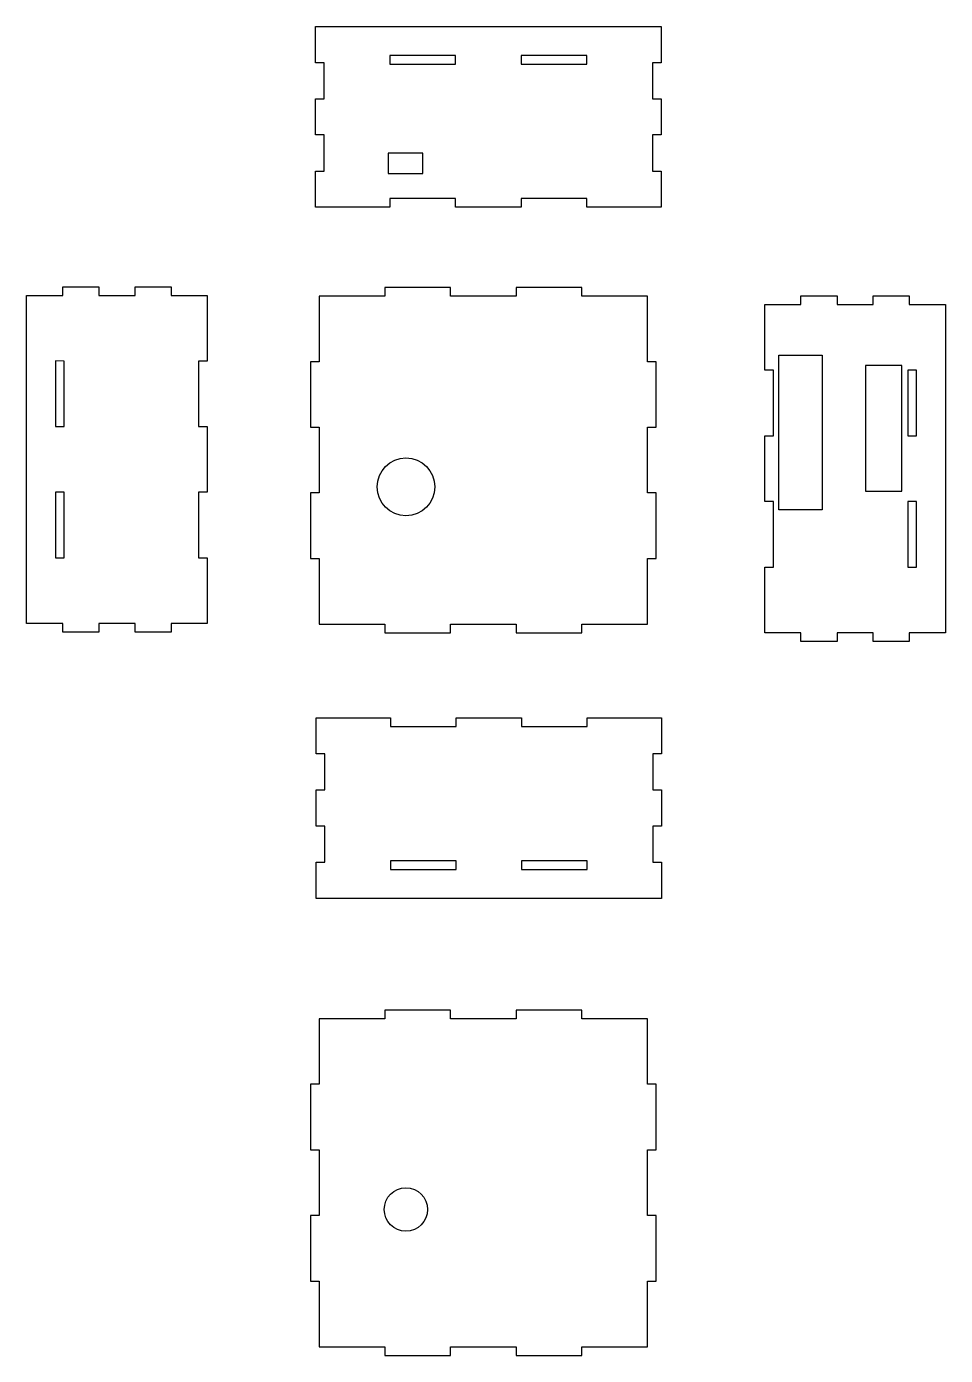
# Model space of a CAD drawing. Header units: millimetres. Extents: x 295 to 930, y -497 to 422.
import ezdxf

# ---------------------------------------------------------------- set-up
doc = ezdxf.new("R2010")
doc.units = ezdxf.units.MM
doc.layers.get('0').update_dxf_attribs({"linetype": 'CONTINUOUS'})

msp = doc.modelspace()

# ---------------------------------------------------------------- linework, layer by layer
for p, q in [((494.67, 397.29), (494.67, 422.29)), ((494.67, 422.29), (733.67, 422.29)), ((733.67, 422.29), (733.67, 397.29)), ((500.67, 397.29), (494.67, 397.29)), ((500.67, 372.29), (500.67, 397.29)), ((733.67, 397.29), (727.67, 397.29)), ((727.67, 397.29), (727.67, 372.29)), ((494.67, 372.29), (500.67, 372.29)), ((494.67, 347.29), (494.67, 372.29)), ((727.67, 372.29), (733.67, 372.29)), ((733.67, 372.29), (733.67, 347.29)), ((500.67, 347.29), (494.67, 347.29)), ((500.67, 322.29), (500.67, 347.29)), ((733.67, 347.29), (727.67, 347.29)), ((727.67, 347.29), (727.67, 322.29)), ((494.67, 322.29), (500.67, 322.29)), ((494.67, 297.29), (494.67, 322.29)), ((727.67, 322.29), (733.67, 322.29)), ((733.67, 322.29), (733.67, 297.29)), ((546.07, 297.29), (494.67, 297.29)), ((546.07, 303.29), (546.07, 297.29)), ((591.47, 303.29), (546.07, 303.29)), ((591.47, 297.29), (591.47, 303.29)), ((636.87, 297.29), (591.47, 297.29)), ((636.87, 303.29), (636.87, 297.29)), ((682.27, 303.29), (636.87, 303.29)), ((682.27, 297.29), (682.27, 303.29)), ((733.67, 297.29), (682.27, 297.29)), ((319.75, 236.27), (319.75, 242.27)), ((319.75, 242.27), (344.75, 242.27)), ((344.75, 242.27), (344.75, 236.27)), ((369.75, 242.27), (394.75, 242.27)), ((369.75, 236.27), (369.75, 242.27)), ((394.75, 242.27), (394.75, 236.27)), ((588.01, 241.82), (542.61, 241.82)), ((542.61, 241.82), (542.61, 235.82)), ((588.01, 235.82), (588.01, 241.82)), ((633.41, 241.82), (633.41, 235.82)), ((678.81, 241.82), (633.41, 241.82)), ((678.81, 235.82), (678.81, 241.82)), ((294.75, 236.27), (319.75, 236.27)), ((294.75, 9.27), (294.75, 236.27)), ((344.75, 236.27), (369.75, 236.27)), ((394.75, 236.27), (419.75, 236.27)), ((419.75, 236.27), (419.75, 190.87)), ((542.61, 235.82), (497.21, 235.82)), ((497.21, 235.82), (497.21, 190.42)), ((633.41, 235.82), (588.01, 235.82)), ((724.21, 235.82), (678.81, 235.82)), ((724.21, 190.42), (724.21, 235.82)), ((805.36, 184.49), (805.36, 229.89)), ((805.36, 229.89), (830.36, 229.89)), ((830.36, 235.89), (855.36, 235.89)), ((830.36, 229.89), (830.36, 235.89)), ((855.36, 235.89), (855.36, 229.89)), ((855.36, 229.89), (880.36, 229.89)), ((880.36, 235.89), (905.36, 235.89)), ((880.36, 229.89), (880.36, 235.89)), ((905.36, 235.89), (905.36, 229.89)), ((905.36, 229.89), (930.36, 229.89)), ((930.36, 229.89), (930.36, 2.89)), ((413.75, 190.87), (413.75, 145.47)), ((419.75, 190.87), (413.75, 190.87)), ((497.21, 190.42), (491.21, 190.42)), ((491.21, 190.42), (491.21, 145.02)), ((730.21, 190.42), (724.21, 190.42)), ((730.21, 145.02), (730.21, 190.42)), ((811.36, 184.49), (805.36, 184.49)), ((811.36, 139.09), (811.36, 184.49)), ((413.75, 145.47), (419.75, 145.47)), ((419.75, 145.47), (419.75, 100.07)), ((491.21, 145.02), (497.21, 145.02)), ((497.21, 145.02), (497.21, 99.62)), ((724.21, 99.62), (724.21, 145.02)), ((724.21, 145.02), (730.21, 145.02)), ((805.36, 93.69), (805.36, 139.09)), ((805.36, 139.09), (811.36, 139.09)), ((419.75, 100.07), (413.75, 100.07)), ((413.75, 100.07), (413.75, 54.67)), ((491.21, 99.62), (491.21, 54.22)), ((497.21, 99.62), (491.21, 99.62)), ((730.21, 99.62), (724.21, 99.62)), ((730.21, 54.22), (730.21, 99.62)), ((811.36, 93.69), (805.36, 93.69)), ((811.36, 48.29), (811.36, 93.69)), ((413.75, 54.67), (419.75, 54.67)), ((419.75, 54.67), (419.75, 9.27)), ((491.21, 54.22), (497.21, 54.22)), ((497.21, 54.22), (497.21, 8.82)), ((724.21, 8.82), (724.21, 54.22)), ((724.21, 54.22), (730.21, 54.22)), ((805.36, 48.29), (811.36, 48.29)), ((805.36, 2.89), (805.36, 48.29)), ((319.75, 9.27), (294.75, 9.27)), ((319.75, 3.27), (319.75, 9.27)), ((369.75, 9.27), (344.75, 9.27)), ((344.75, 9.27), (344.75, 3.27)), ((369.75, 3.27), (369.75, 9.27)), ((394.75, 9.27), (394.75, 3.27)), ((419.75, 9.27), (394.75, 9.27)), ((344.75, 3.27), (319.75, 3.27)), ((394.75, 3.27), (369.75, 3.27)), ((497.21, 8.82), (542.61, 8.82)), ((542.61, 8.82), (542.61, 2.82)), ((542.61, 2.82), (588.01, 2.82)), ((588.01, 2.82), (588.01, 8.82)), ((588.01, 8.82), (633.41, 8.82)), ((633.41, 8.82), (633.41, 2.82)), ((633.41, 2.82), (678.81, 2.82)), ((678.81, 2.82), (678.81, 8.82)), ((678.81, 8.82), (724.21, 8.82)), ((830.36, 2.89), (805.36, 2.89)), ((830.36, -3.11), (830.36, 2.89)), ((880.36, 2.89), (855.36, 2.89)), ((855.36, 2.89), (855.36, -3.11)), ((880.36, -3.11), (880.36, 2.89)), ((905.36, 2.89), (905.36, -3.11)), ((930.36, 2.89), (905.36, 2.89)), ((855.36, -3.11), (830.36, -3.11)), ((905.36, -3.11), (880.36, -3.11)), ((495.02, -80.94), (495.02, -55.94)), ((495.02, -55.94), (546.42, -55.94)), ((546.42, -55.94), (546.42, -61.94)), ((546.42, -61.94), (591.82, -61.94)), ((591.82, -55.94), (637.22, -55.94)), ((591.82, -61.94), (591.82, -55.94)), ((637.22, -55.94), (637.22, -61.94)), ((637.22, -61.94), (682.62, -61.94)), ((682.62, -55.94), (734.02, -55.94)), ((682.62, -61.94), (682.62, -55.94)), ((734.02, -55.94), (734.02, -80.94)), ((501.02, -80.94), (495.02, -80.94)), ((501.02, -105.94), (501.02, -80.94)), ((728.02, -80.94), (728.02, -105.94)), ((734.02, -80.94), (728.02, -80.94)), ((495.02, -130.94), (495.02, -105.94)), ((495.02, -105.94), (501.02, -105.94)), ((728.02, -105.94), (734.02, -105.94)), ((734.02, -105.94), (734.02, -130.94)), ((501.02, -130.94), (495.02, -130.94)), ((501.02, -155.94), (501.02, -130.94)), ((728.02, -130.94), (728.02, -155.94)), ((734.02, -130.94), (728.02, -130.94)), ((495.02, -155.94), (501.02, -155.94)), ((495.02, -180.94), (495.02, -155.94)), ((728.02, -155.94), (734.02, -155.94)), ((734.02, -155.94), (734.02, -180.94)), ((734.02, -180.94), (495.02, -180.94)), ((542.56, -264.17), (497.16, -264.17)), ((497.16, -264.17), (497.16, -309.57)), ((542.56, -258.17), (542.56, -264.17)), ((587.96, -258.17), (542.56, -258.17)), ((587.96, -264.17), (587.96, -258.17)), ((633.36, -264.17), (587.96, -264.17)), ((633.36, -258.17), (633.36, -264.17)), ((678.76, -258.17), (633.36, -258.17)), ((678.76, -264.17), (678.76, -258.17)), ((724.16, -264.17), (678.76, -264.17)), ((724.16, -309.57), (724.16, -264.17)), ((497.16, -309.57), (491.16, -309.57)), ((491.16, -309.57), (491.16, -354.97)), ((730.16, -309.57), (724.16, -309.57)), ((730.16, -354.97), (730.16, -309.57)), ((491.16, -354.97), (497.16, -354.97)), ((497.16, -354.97), (497.16, -400.37)), ((724.16, -400.37), (724.16, -354.97)), ((724.16, -354.97), (730.16, -354.97)), ((491.16, -400.37), (491.16, -445.77)), ((497.16, -400.37), (491.16, -400.37)), ((730.16, -400.37), (724.16, -400.37)), ((730.16, -445.77), (730.16, -400.37)), ((491.16, -445.77), (497.16, -445.77)), ((497.16, -445.77), (497.16, -491.17)), ((724.16, -445.77), (730.16, -445.77)), ((724.16, -491.17), (724.16, -445.77)), ((497.16, -491.17), (542.56, -491.17)), ((542.56, -491.17), (542.56, -497.17)), ((587.96, -497.17), (587.96, -491.17)), ((587.96, -491.17), (633.36, -491.17)), ((633.36, -491.17), (633.36, -497.17)), ((678.76, -497.17), (678.76, -491.17)), ((678.76, -491.17), (724.16, -491.17)), ((542.56, -497.17), (587.96, -497.17)), ((633.36, -497.17), (678.76, -497.17))]:
    msp.add_line(p, q)
for points in [[(591.47, 402.29), (546.07, 402.29), (546.07, 396.29), (591.47, 396.29)], [(682.27, 402.29), (636.87, 402.29), (636.87, 396.29), (682.27, 396.29)], [(568.88, 334.74), (544.88, 334.74), (544.88, 320.74), (568.88, 320.74)], [(845.16, 87.89), (815.16, 87.89), (815.16, 194.89), (845.16, 194.89)], [(314.75, 190.92), (314.75, 145.52), (320.75, 145.47), (320.75, 190.87)], [(900.16, 187.89), (875.16, 187.89), (875.16, 100.89), (900.16, 100.89)], [(910.36, 184.49), (904.36, 184.49), (904.36, 139.09), (910.36, 139.04)], [(320.75, 100.07), (314.75, 100.12), (314.75, 54.67), (320.75, 54.67)], [(904.36, 48.29), (910.36, 48.24), (910.36, 93.64), (904.36, 93.69)], [(546.42, -154.94), (546.42, -160.94), (591.82, -160.94), (591.82, -154.94)], [(682.62, -160.94), (682.62, -154.94), (637.22, -154.94), (637.22, -160.94)]]:
    msp.add_lwpolyline(points, close=True)
for centre, radius in [((557.21, 103.82), 20), ((557.16, -396.17), 15)]:
    msp.add_circle(centre, radius)

doc.saveas('drawing.dxf')
